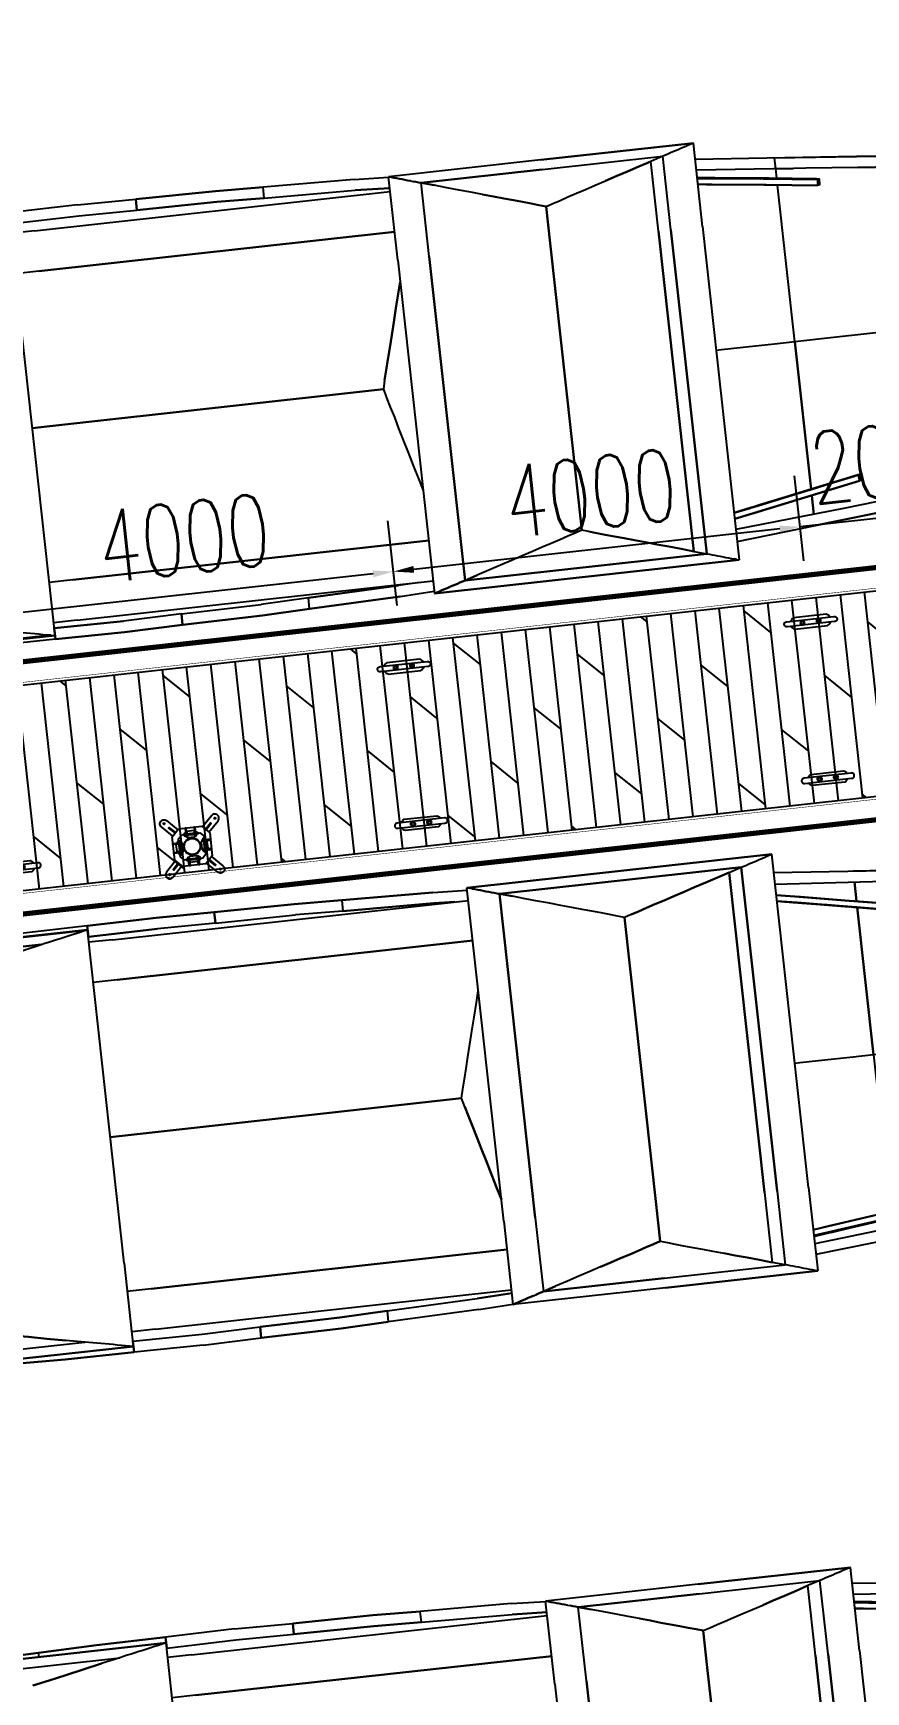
# Model space of a CAD drawing. Header units: millimetres. Extents: x -1003406 to 3312184, y 81337 to 716393.
# Drawn here: x 1415038 to 1423179, y 447846 to 464052 of the extents above; entities that cross this region are included whole.
import ezdxf

# ---------------------------------------------------------------- set-up
doc = ezdxf.new("R2010")
doc.units = ezdxf.units.MM
doc.header["$LTSCALE"] = 10
doc.linetypes.add('ACAD_ISO03W100', pattern=[30, 12, -18])
doc.layers.get('0').update_dxf_attribs({"linetype": 'CONTINUOUS'})
doc.layers.get('Defpoints').update_dxf_attribs({"linetype": 'CONTINUOUS'})
for name, color, linetype in [('W- bollard系船栓', 4, 'CONTINUOUS'), ('W-_ANTICOLLISION防撞措施', 192, 'CONTINUOUS'), ('W-ancillary measures附属措施', 1, 'CONTINUOUS'), ('W-bridge approach引桥', 4, 'CONTINUOUS'), ('W-FLOAT_BOWL浮筒', 253, 'CONTINUOUS'), ('W-MOUNTING固定方式', 5, 'CONTINUOUS'), ('W-STEEL_FRAME钢架', 3, 'CONTINUOUS'), ('W-WOOD_FLOOR木地板', 30, 'CONTINUOUS'), ('配筋率', 61, 'CONTINUOUS')]:
    doc.layers.add(name, color=color, linetype=linetype)
doc.styles.add('STANDARD_T3', font='simplex.shx', dxfattribs={"width": 0.7, "bigfont": 'gbcbig.shx'})
doc.dimstyles.new('W&&200', dxfattribs={"dimtxt": 700, "dimasz": 200, "dimexe": 500, "dimexo": 600, "dimgap": 200, "dimtad": 1, "dimdec": 0, "dimzin": 0, "dimdsep": 46, "dimtxsty": 'STANDARD_T3', "dimcen": 0.09, "dimclrd": 1, "dimclre": 1, "dimclrt": 7, "dimazin": 2, "dimtfac": 1, "dimtdec": 0, "dimtix": 1, "dimtmove": 2, "dimatfit": 3, "dimfxl": 100, "dimtolj": 1, "dimtzin": 0, "dimarcsym": 0})

# ---------------------------------------------------------------- blocks, each defined once
blk = doc.blocks.new('$matou$00000081')
at = {"elevation": 0}
for points in [[(115.4, -12.5, 1.151757), (115.4, 12.5), (-115.4, 12.5, 1.151757), (-115.4, -12.5), (115.4, -12.5)], [(-96.2, 12.5, -0.182727), (-79.9, 27.6), (80.9, 27.6, -0.182727), (97.2, 12.5)], [(97.2, -12.5, -0.182727), (80.9, -27.6), (-79.9, -27.6, -0.182727), (-96.2, -12.5, -0.127039)]]:
    blk.add_lwpolyline(points, format="xyb", dxfattribs=at)
for centre, radius in [((-39.5, 0, 0), 10.9), ((-39.5, 0, 0), 7.27), ((40.5, 0, 0), 10.9), ((40.5, 0, 0), 7.27)]:
    blk.add_circle(centre, radius)
blk = doc.blocks.new('*U392')
at = {"layer": 'W- bollard系船栓', "xscale": 2, "yscale": -2, "rotation": 180}
blk.add_blockref('$matou$00000081', (0, 0, 0), dxfattribs=at)
blk = doc.blocks.new('*U393')
at = {"layer": 'W- bollard系船栓', "color": 0, "linetype": 'ByBlock', "lineweight": -2, "transparency": 16777216}
for p in [(8000, 0), (12000, 0)]:
    blk.add_blockref('*U392', p, dxfattribs=at)
blk = doc.blocks.new('A$C3f3ab1c7')
h = blk.add_hatch(color=256)
h.dxf.hatch_style = 1
edge = h.paths.add_edge_path(flags=17)
edge.add_arc((290, 290), 82.5, 0, 360)
edge = h.paths.add_edge_path(flags=0)
edge.add_arc((290, 290), 78.5, 0, 360)
edge = h.paths.add_edge_path(flags=17)
edge.add_arc((290, 290), 82.5, 0, 360)
edge = h.paths.add_edge_path(flags=0)
edge.add_arc((290, 290), 78.5, 0, 360)
edge = h.paths.add_edge_path(flags=17)
edge.add_arc((290, 290), 82.5, 0, 360)
edge = h.paths.add_edge_path(flags=0)
edge.add_arc((290, 290), 78.5, 0, 360)
edge = h.paths.add_edge_path(flags=17)
edge.add_arc((290, 290), 82.5, 0, 360)
edge = h.paths.add_edge_path(flags=0)
edge.add_arc((290, 290), 78.5, 0, 360)
for p, q in [((174, 356), (160, 356)), ((161, 354), (161, 347)), ((168, 343), (165, 347)), ((170, 343), (167, 347)), ((172, 347), (172, 354)), ((224, 406), (224, 420)), ((226, 418), (233, 418)), ((233, 407), (226, 407)), ((237, 412), (233, 415)), ((237, 410), (233, 413)), ((343, 412), (347, 415)), ((343, 410), (347, 413)), ((354, 418), (347, 418)), ((347, 407), (354, 407)), ((406, 356), (420, 356)), ((407, 347), (407, 354)), ((410, 343), (413, 347)), ((412, 343), (415, 347)), ((418, 354), (418, 347)), ((161, 226), (161, 233)), ((168, 237), (165, 233)), ((170, 237), (167, 233)), ((172, 233), (172, 226)), ((224, 174), (224, 160)), ((233, 172), (226, 172)), ((237, 170), (233, 167)), ((237, 168), (233, 165)), ((343, 170), (347, 167)), ((343, 168), (347, 165)), ((347, 172), (354, 172)), ((407, 233), (407, 226)), ((410, 237), (413, 233)), ((412, 237), (415, 233)), ((418, 226), (418, 233)), ((226, 161), (233, 161)), ((354, 161), (347, 161))]:
    blk.add_line(p, q)
at = {"color": 6, "linetype": 'ACAD_ISO03W100'}
for p, q in [((161, 340), (161, 240)), ((173, 340), (173, 240)), ((240, 418), (340, 418)), ((240, 406), (340, 406)), ((406, 340), (406, 240)), ((418, 340), (418, 240)), ((240, 173), (340, 173)), ((240, 161), (340, 161))]:
    blk.add_line(p, q, dxfattribs=at)
at = {"color": 2}
for p, q in [((167, 330), (167, 340)), ((250, 412), (240, 412)), ((340, 412), (330, 412)), ((412, 330), (412, 340)), ((167, 240), (167, 250)), ((250, 167), (240, 167)), ((340, 167), (330, 167)), ((412, 240), (412, 250))]:
    blk.add_line(p, q, dxfattribs=at)
at = {"color": 4}
for p, q in [((356, 419), (359, 419)), ((356, 413), (360, 413)), ((359, 407), (356, 407)), ((161, 224), (161, 221)), ((167, 224), (167, 220)), ((173, 221), (173, 224)), ((359, 173), (356, 173)), ((356, 167), (360, 167)), ((407, 221), (407, 224)), ((413, 224), (413, 220)), ((419, 224), (419, 221)), ((356, 161), (359, 161))]:
    blk.add_line(p, q, dxfattribs=at)
for points in [[(176, 475), (404, 475), (475, 404), (475, 176), (404, 105), (176, 105), (105, 176), (105, 404)], [(105, 340), (191, 340), (191, 330), (105, 330)], [(175, 356), (172, 356), (161, 356), (158, 356)], [(201, 415), (379, 415), (415, 379), (415, 201), (379, 165), (201, 165), (165, 201), (165, 379)], [(224, 404), (224, 407), (224, 418), (224, 421)], [(240, 475), (240, 389), (250, 389), (250, 475)], [(330, 475), (330, 389), (340, 389), (340, 475)], [(356, 404), (356, 407), (356, 418), (356, 421)], [(360, 408), (358, 406), (358, 420), (360, 418)], [(475, 340), (389, 340), (389, 330), (475, 330)], [(404, 356), (407, 356), (418, 356), (421, 356)], [(105, 250), (191, 250), (191, 240), (105, 240)], [(175, 224), (172, 224), (161, 224), (158, 224)], [(172, 220), (174, 222), (160, 222), (162, 220)], [(224, 175), (224, 172), (224, 161), (224, 158)], [(240, 105), (240, 191), (250, 191), (250, 105)], [(330, 105), (330, 191), (340, 191), (340, 105)], [(356, 175), (356, 172), (356, 161), (356, 158)], [(360, 172), (358, 174), (358, 160), (360, 162)], [(475, 250), (389, 250), (389, 240), (475, 240)], [(404, 224), (407, 224), (418, 224), (421, 224)], [(408, 220), (406, 222), (420, 222), (418, 220)]]:
    blk.add_lwpolyline(points, close=True)
for points in [[(137, 257), (137, 322, -0.414214), (142, 327), (192, 327, -0.414214), (197, 322), (197, 257, -0.414214), (192, 252), (142, 252, -0.414214)], [(178, 354), (178, 347), (177, 347), (177, 343), (156, 343), (156, 347), (177, 347), (155, 347), (155, 354, -0.666667), (161, 354, -0.363636), (172, 354, -0.666667)], [(226, 401), (233, 401), (233, 402), (237, 402), (237, 423), (233, 423), (233, 402), (233, 424), (226, 424, 0.666667), (226, 418, 0.363636), (226, 407, 0.666667)], [(322, 442), (257, 442, 0.414214), (252, 437), (252, 387, 0.414214), (257, 382), (322, 382, 0.414214), (327, 387), (327, 437, 0.414214)], [(354, 401), (347, 401), (347, 402), (343, 402), (343, 423), (347, 423), (347, 402), (347, 424), (354, 424, -0.666667), (354, 418, -0.363636), (354, 407, -0.666667)], [(442, 257), (442, 322, 0.414214), (437, 327), (387, 327, 0.414214), (382, 322), (382, 257, 0.414214), (387, 252), (437, 252, 0.414214)], [(401, 354), (401, 347), (402, 347), (402, 343), (423, 343), (423, 347), (402, 347), (424, 347), (424, 354, 0.666667), (418, 354, 0.363636), (407, 354, 0.666667)], [(178, 226), (178, 233), (177, 233), (177, 237), (156, 237), (156, 233), (177, 233), (155, 233), (155, 226, 0.666667), (161, 226, 0.363636), (172, 226, 0.666667)], [(226, 178), (233, 178), (233, 177), (237, 177), (237, 156), (233, 156), (233, 177), (233, 155), (226, 155, -0.666667), (226, 161, -0.363636), (226, 172, -0.666667)], [(322, 137), (257, 137, -0.414214), (252, 142), (252, 192, -0.414214), (257, 197), (322, 197, -0.414214), (327, 192), (327, 142, -0.414214)], [(354, 178), (347, 178), (347, 177), (343, 177), (343, 156), (347, 156), (347, 177), (347, 155), (354, 155, 0.666667), (354, 161, 0.363636), (354, 172, 0.666667)], [(401, 226), (401, 233), (402, 233), (402, 237), (423, 237), (423, 233), (402, 233), (424, 233), (424, 226, -0.666667), (418, 226, -0.363636), (407, 226, -0.666667)]]:
    blk.add_lwpolyline(points, format="xyb", close=True)
for points in [[(153, 343), (181, 343), (181, 340), (153, 340), (153, 343), (154, 343)], [(237, 426), (237, 398), (240, 398), (240, 426), (237, 426), (237, 425)], [(343, 426), (343, 398), (340, 398), (340, 426), (343, 426), (343, 425)], [(358, 406), (356, 406), (356, 420), (358, 420)], [(426, 343), (398, 343), (398, 340), (426, 340), (426, 343), (425, 343)], [(153, 237), (181, 237), (181, 240), (153, 240), (153, 237), (154, 237)], [(174, 222), (174, 224), (160, 224), (160, 222)], [(237, 153), (237, 181), (240, 181), (240, 153), (237, 153), (237, 154)], [(343, 153), (343, 181), (340, 181), (340, 153), (343, 153), (343, 154)], [(358, 174), (356, 174), (356, 160), (358, 160)], [(426, 237), (398, 237), (398, 240), (426, 240), (426, 237), (425, 237)], [(406, 222), (406, 224), (420, 224), (420, 222)]]:
    blk.add_lwpolyline(points)
at = {"layer": 'W-ancillary measures附属措施'}
for radius in [82.5, 82.5, 82.5, 82.5, 78.5, 78.5, 78.5, 78.5]:
    blk.add_circle((290, 290), radius, dxfattribs=at)
at = {"layer": 'W-MOUNTING固定方式', "color": 6}
for points in [[(112, 411), (12, 512, -0.414214), (12, 568), (12, 568, -0.414214), (68, 568), (169, 468)], [(468, 411), (568, 512, 0.414214), (568, 568), (568, 568, 0.414214), (512, 568), (411, 468)], [(112, 169), (12, 68, 0.414214), (12, 12), (12, 12, 0.414214), (68, 12), (169, 112)], [(468, 169), (568, 68, -0.414214), (568, 12), (568, 12, -0.414214), (512, 12), (411, 112)]]:
    blk.add_lwpolyline(points, format="xyb", dxfattribs=at)
for points in [[(144, 443), (87, 500), (80, 493), (137, 436)], [(436, 443), (493, 500), (500, 493), (443, 436)], [(144, 137), (87, 80), (80, 87), (137, 144)], [(436, 137), (493, 80), (500, 87), (443, 144)]]:
    blk.add_lwpolyline(points, dxfattribs=at)
at = {"layer": 'W-MOUNTING固定方式', "color": 5}
for centre in [(40, 540), (540, 540), (40, 40), (540, 40)]:
    blk.add_circle(centre, 7, dxfattribs=at)
blk = doc.blocks.new('*D905')
at = {"layer": 'Defpoints', "color": 0, "transparency": 16777216}
for p in [(1422537, 459230), (1424602, 458751), (1422639, 458302)]:
    blk.add_point(p, dxfattribs=at)
at = {"layer": 'W-bridge approach引桥', "color": 1, "lineweight": -2, "transparency": 16777216}
for p, q in [((1424536, 459347), (1424470, 459947)), ((1422573, 458898), (1422482, 459727)), ((1424525, 459450), (1422537, 459230)), ((1424723, 459472), (1424922, 459494)), ((1422338, 459208), (1422139, 459186))]:
    blk.add_line(p, q, dxfattribs=at)
at = {"layer": 'W-bridge approach引桥', "color": 1, "transparency": 16777216}
for points in [[(1424720, 459505), (1424727, 459438), (1424525, 459450)], [(1422334, 459241), (1422342, 459175), (1422537, 459230)]]:
    blk.add_solid(points, dxfattribs=at)
at = {"layer": 'W-bridge approach引桥', "color": 7, "transparency": 16777216, "insert": (1423470, 459887), "char_height": 700, "attachment_point": 5, "rotation": 6.2974, "style": 'STANDARD_T3'}
blk.add_mtext('\\A1;2000', dxfattribs=at)
blk = doc.blocks.new('*D906')
at = {"layer": 'Defpoints', "color": 0, "transparency": 16777216}
for p in [(1418561, 458792), (1422639, 458302), (1418663, 457863)]:
    blk.add_point(p, dxfattribs=at)
at = {"layer": 'W-bridge approach引桥', "color": 1, "lineweight": -2, "transparency": 16777216}
for p, q in [((1422573, 458898), (1422482, 459727)), ((1418597, 458460), (1418506, 459288)), ((1422338, 459208), (1418760, 458813))]:
    blk.add_line(p, q, dxfattribs=at)
at = {"layer": 'W-bridge approach引桥', "color": 1, "transparency": 16777216}
for points in [[(1422334, 459241), (1422342, 459175), (1422537, 459230)], [(1418756, 458847), (1418763, 458780), (1418561, 458792)]]:
    blk.add_solid(points, dxfattribs=at)
at = {"layer": 'W-bridge approach引桥', "color": 7, "transparency": 16777216, "insert": (1420488, 459558), "char_height": 700, "attachment_point": 5, "rotation": 6.2974, "style": 'STANDARD_T3'}
blk.add_mtext('\\A1;4000', dxfattribs=at)
blk = doc.blocks.new('*D907')
at = {"layer": 'Defpoints', "color": 0, "transparency": 16777216}
for p in [(1414585, 458353), (1418663, 457863), (1414687, 457424)]:
    blk.add_point(p, dxfattribs=at)
at = {"layer": 'W-bridge approach引桥', "color": 1, "lineweight": -2, "transparency": 16777216}
for p, q in [((1418597, 458460), (1418506, 459288)), ((1414622, 458021), (1414530, 458850)), ((1418362, 458770), (1414784, 458375))]:
    blk.add_line(p, q, dxfattribs=at)
at = {"layer": 'W-bridge approach引桥', "color": 1, "transparency": 16777216}
for points in [[(1418358, 458803), (1418366, 458736), (1418561, 458792)], [(1414780, 458408), (1414787, 458342), (1414585, 458353)]]:
    blk.add_solid(points, dxfattribs=at)
at = {"layer": 'W-bridge approach引桥', "color": 7, "transparency": 16777216, "insert": (1416513, 459119), "char_height": 700, "attachment_point": 5, "rotation": 6.2974, "style": 'STANDARD_T3'}
blk.add_mtext('\\A1;4000', dxfattribs=at)
blk = doc.blocks.new('*U396')
at = {"layer": 'W- bollard系船栓', "xscale": 2, "yscale": -2, "rotation": 180}
blk.add_blockref('$matou$00000081', (0, 0, 0), dxfattribs=at)
blk = doc.blocks.new('*U397')
at = {"layer": 'W- bollard系船栓', "color": 0, "linetype": 'ByBlock', "lineweight": -2, "transparency": 16777216}
for p in [(4000, 0), (8000, 0), (12000, 0)]:
    blk.add_blockref('*U396', p, dxfattribs=at)
blk = doc.blocks.new('$matou$00000062')
at = {"color": 0, "linetype": 'Continuous'}
for p, q in [((1862, 5596), (1862, 1219)), ((1862, 1219), (1862, 5596)), ((1855, 1256), (1855, 5560)), ((1777, 5144), (1777, 1672)), ((1777, 1672), (1777, 5144)), ((1777, 5144), (1777, 1672)), ((-1844, 3408), (-1844, 1219)), ((-1844, 1219), (-1844, 3408)), ((-1759, 3408), (-1759, 1672)), ((-1759, 3408), (-1759, 1672)), ((-1759, 3408), (-1759, 1672)), ((-1874, 2799), (-1881, 2435)), ((-1881, 2435), (-1874, 2799)), ((-1598, 2523), (-1628, 2365)), ((-1628, 2365), (-1598, 2523)), ((-1893, 1878), (-1881, 2435)), ((-1881, 2435), (-1893, 1878)), ((-1844, 2435), (-1881, 2435)), ((-1844, 2435), (-1881, 2435)), ((-1659, 2199), (-1628, 2365)), ((-1628, 2365), (-1659, 2199)), ((-1692, 2029), (-1659, 2199)), ((-1659, 2199), (-1692, 2029)), ((-1692, 2029), (-1725, 1852)), ((-1725, 1852), (-1692, 2029)), ((-1895, 1217), (-1893, 1878)), ((-1893, 1878), (-1895, 1217)), ((-1759, 1672), (-1725, 1852)), ((-1759, 1672), (-1725, 1852)), ((1743, 1852), (1777, 1672)), ((1743, 1852), (1777, 1672)), ((1895, 1217), (1893, 1878)), ((1895, 1217), (1893, 1878)), ((-1773, 1598), (-1766, 1635)), ((-1773, 1598), (-1766, 1635)), ((-1766, 1635), (-1759, 1672)), ((-1766, 1635), (-1759, 1672)), ((1777, 1672), (1784, 1635)), ((1777, 1672), (1784, 1635)), ((1784, 1635), (1791, 1598)), ((1784, 1635), (1791, 1598)), ((-1801, 1446), (-1794, 1484)), ((-1801, 1446), (-1794, 1484)), ((-1794, 1484), (-1787, 1522)), ((-1794, 1484), (-1787, 1522)), ((-1787, 1522), (-1780, 1560)), ((-1787, 1522), (-1780, 1560)), ((-1780, 1560), (-1773, 1598)), ((-1780, 1560), (-1773, 1598)), ((1791, 1598), (1798, 1560)), ((1791, 1598), (1798, 1560)), ((1798, 1560), (1805, 1522)), ((1798, 1560), (1805, 1522)), ((1805, 1522), (1812, 1484)), ((1805, 1522), (1812, 1484)), ((1812, 1484), (1819, 1446)), ((1812, 1484), (1819, 1446)), ((-1830, 1293), (-1823, 1331)), ((-1830, 1293), (-1823, 1331)), ((-1823, 1331), (-1816, 1369)), ((-1823, 1331), (-1816, 1369)), ((-1816, 1369), (-1809, 1407)), ((-1816, 1369), (-1809, 1407)), ((-1809, 1407), (-1801, 1446)), ((-1809, 1407), (-1801, 1446)), ((1819, 1446), (1827, 1407)), ((1819, 1446), (1827, 1407)), ((1827, 1407), (1834, 1369)), ((1827, 1407), (1834, 1369)), ((1834, 1369), (1841, 1331)), ((1834, 1369), (1841, 1331)), ((1841, 1331), (1848, 1293)), ((1841, 1331), (1848, 1293)), ((-1900, 556), (-1895, 1217)), ((-1900, 556), (-1895, 1217)), ((-1895, 1217), (-1798, 1217)), ((-1798, 1217), (-1895, 1217)), ((-1844, 1219), (-1837, 1256)), ((-1844, 1219), (-1837, 1256)), ((-1104, 1219), (-1844, 1219)), ((-1104, 1219), (-1844, 1219)), ((-1837, 1256), (-1830, 1293)), ((-1837, 1256), (-1830, 1293)), ((-1798, 1217), (-1803, 556)), ((-1798, 1217), (-1803, 556)), ((-1798, 1219), (-1798, 1217)), ((-1798, 1219), (-1798, 1217)), ((-1714, 991), (-1714, 1219)), ((-1714, 991), (-1714, 1219)), ((-1355, 991), (-1355, 1219)), ((-1355, 991), (-1355, 1219)), ((-1355, 991), (-1355, 1219)), ((-1104, 1219), (1862, 1219)), ((-1104, 1219), (1862, 1219)), ((18, 991), (18, 1219)), ((18, 1219), (18, 991)), ((1392, 991), (1392, 1219)), ((1392, 991), (1392, 1219)), ((1392, 991), (1392, 1219)), ((1750, 991), (1750, 1219)), ((1750, 991), (1750, 1219)), ((1798, 1217), (1798, 1219)), ((1798, 1217), (1798, 1219)), ((1803, 556), (1798, 1217)), ((1798, 1217), (1895, 1217)), ((1895, 1217), (1798, 1217)), ((1798, 1217), (1803, 556)), ((1848, 1293), (1855, 1256)), ((1855, 1256), (1848, 1293)), ((1855, 1256), (1862, 1219)), ((1855, 1256), (1862, 1219)), ((1895, 1217), (1900, 556)), ((1900, 556), (1895, 1217)), ((-1714, 991), (-1714, -2415)), ((-1714, 991), (-1714, -2415)), ((-1355, 991), (-1355, -2415)), ((-1355, 991), (-1355, -2415)), ((-1355, -2415), (-1355, 991)), ((18, -2144), (18, 991)), ((18, 991), (18, -2144)), ((1392, 991), (1392, -2415)), ((1392, -2415), (1392, 991)), ((1392, 991), (1392, -2415)), ((1750, 991), (1750, -2415)), ((1750, 991), (1750, -2415)), ((-1900, 556), (-1893, 0)), ((-1900, 556), (-1893, 0)), ((-1803, 556), (-1796, 0)), ((-1803, 556), (-1796, 0)), ((1796, 0), (1803, 556)), ((1796, 0), (1803, 556)), ((1893, 0), (1900, 556)), ((1900, 556), (1893, 0)), ((-1796, 0), (-1893, 0)), ((-1887, -765), (-1893, 0)), ((-1893, 0), (-1887, -765)), ((-1893, 0), (-1796, 0)), ((-1796, 0), (-1790, -764)), ((-1790, -764), (-1796, 0)), ((1796, 0), (1790, -764)), ((1796, 0), (1790, -764)), ((1796, 0), (1893, 0)), ((1893, 0), (1796, 0)), ((1893, 0), (1887, -765)), ((1887, -765), (1893, 0)), ((-1887, -765), (-1875, -1218)), ((-1875, -1218), (-1887, -765)), ((-1785, -764), (-1790, -764)), ((-1790, -764), (-1778, -1218)), ((-1790, -764), (-1785, -764)), ((-1778, -1218), (-1790, -764)), ((1778, -1218), (1790, -764)), ((1778, -1218), (1790, -764)), ((1875, -1218), (1887, -765)), ((1887, -765), (1875, -1218)), ((-1778, -1218), (-1875, -1218)), ((-1778, -1218), (-1875, -1218)), ((-1855, -2086), (-1875, -1218)), ((-1855, -2086), (-1875, -1218)), ((-1778, -1218), (-1758, -2084)), ((-1778, -1218), (-1758, -2084)), ((1758, -2084), (1778, -1218)), ((1778, -1218), (1758, -2084)), ((1875, -1218), (1778, -1218)), ((1875, -1218), (1778, -1218)), ((1875, -1218), (1855, -2086)), ((1855, -2086), (1875, -1218)), ((-1855, -2086), (-1841, -2415)), ((-1855, -2086), (-1841, -2415)), ((-1744, -2415), (-1758, -2084)), ((-1758, -2084), (-1744, -2415)), ((-239, -2219), (-146, -2191)), ((-146, -2191), (-239, -2219)), ((-146, -2191), (-60, -2166)), ((-60, -2166), (-146, -2191)), ((-60, -2166), (18, -2144)), ((-60, -2166), (18, -2144)), ((18, -2146), (18, -2141)), ((18, -2144), (96, -2166)), ((18, -2144), (96, -2166)), ((96, -2166), (182, -2191)), ((96, -2166), (182, -2191)), ((182, -2191), (275, -2219)), ((182, -2191), (275, -2219)), ((1758, -2084), (1750, -2084)), ((1750, -2284), (1758, -2084)), ((1758, -2084), (1750, -2084)), ((1750, -2284), (1758, -2084)), ((1855, -2086), (1841, -2415)), ((1855, -2086), (1841, -2415)), ((-682, -2348), (-562, -2313)), ((-562, -2313), (-682, -2348)), ((-562, -2313), (-448, -2280)), ((-448, -2280), (-562, -2313)), ((-448, -2280), (-340, -2248)), ((-340, -2248), (-448, -2280)), ((-340, -2248), (-239, -2219)), ((-239, -2219), (-340, -2248)), ((275, -2219), (376, -2248)), ((275, -2219), (376, -2248)), ((376, -2248), (484, -2280)), ((376, -2248), (484, -2280)), ((484, -2280), (598, -2313)), ((484, -2280), (598, -2313)), ((598, -2313), (718, -2348)), ((598, -2313), (718, -2348)), ((-1844, -3874), (-1844, -2415)), ((-1844, -3874), (-1844, -2415)), ((-1844, -2415), (-1837, -2439)), ((-1837, -2439), (-1844, -2415)), ((-1104, -2415), (-1844, -2415)), ((-1104, -2415), (-1844, -2415)), ((-1837, -2439), (-1830, -2464)), ((-1830, -2464), (-1837, -2439)), ((-1830, -2464), (-1823, -2489)), ((-1823, -2489), (-1830, -2464)), ((-1823, -2489), (-1816, -2515)), ((-1816, -2515), (-1823, -2489)), ((-1104, -2415), (1862, -2415)), ((-1104, -2415), (1862, -2415)), ((-910, -2415), (-807, -2385)), ((-807, -2385), (-910, -2415)), ((-807, -2385), (-682, -2348)), ((-682, -2348), (-807, -2385)), ((718, -2348), (844, -2385)), ((718, -2348), (844, -2385)), ((844, -2385), (946, -2415)), ((844, -2385), (946, -2415)), ((1841, -2489), (1834, -2515)), ((1834, -2515), (1841, -2489)), ((1848, -2464), (1841, -2489)), ((1841, -2489), (1848, -2464)), ((1848, -2464), (1855, -2439)), ((1848, -2464), (1855, -2439)), ((1862, -2415), (1855, -2439)), ((1855, -2439), (1862, -2415)), ((1862, -2415), (1862, -5333)), ((1862, -5333), (1862, -2415)), ((-1816, -2515), (-1809, -2540)), ((-1809, -2540), (-1816, -2515)), ((-1809, -2540), (-1801, -2566)), ((-1801, -2566), (-1809, -2540)), ((-1801, -2566), (-1794, -2591)), ((-1794, -2591), (-1801, -2566)), ((-1794, -2591), (-1787, -2617)), ((-1787, -2617), (-1794, -2591)), ((-1787, -2617), (-1780, -2642)), ((-1787, -2617), (-1780, -2642)), ((1805, -2617), (1798, -2642)), ((1798, -2642), (1805, -2617)), ((1812, -2591), (1805, -2617)), ((1805, -2617), (1812, -2591)), ((1819, -2566), (1812, -2591)), ((1812, -2591), (1819, -2566)), ((1827, -2540), (1819, -2566)), ((1819, -2566), (1827, -2540)), ((1834, -2515), (1827, -2540)), ((1827, -2540), (1834, -2515)), ((-1780, -2642), (-1773, -2667)), ((-1773, -2667), (-1780, -2642)), ((-1773, -2667), (-1766, -2692)), ((-1766, -2692), (-1773, -2667)), ((-1766, -2692), (-1759, -2717)), ((-1759, -2717), (-1766, -2692)), ((-1759, -3874), (-1759, -2717)), ((-1759, -2717), (-1759, -3874)), ((-1104, -2717), (-1759, -2717)), ((-1104, -2717), (-1759, -2717)), ((-1725, -2837), (-1759, -2717)), ((-1104, -2717), (-1759, -2717)), ((-1759, -2717), (-1725, -2837)), ((-1759, -2717), (-1759, -3874)), ((-1104, -2717), (1777, -2717)), ((1777, -2717), (-1104, -2717)), ((-1104, -2717), (1777, -2717)), ((1777, -2717), (1743, -2837)), ((1743, -2837), (1777, -2717)), ((1784, -2692), (1777, -2717)), ((1777, -2717), (1784, -2692)), ((1777, -2717), (1777, -5031)), ((1777, -5031), (1777, -2717)), ((1777, -2717), (1777, -5031)), ((1791, -2667), (1784, -2692)), ((1784, -2692), (1791, -2667)), ((1798, -2642), (1791, -2667)), ((1791, -2667), (1798, -2642)), ((-1692, -2954), (-1725, -2837)), ((-1692, -2954), (-1725, -2837)), ((1710, -2954), (1743, -2837)), ((1710, -2954), (1743, -2837)), ((-1659, -3068), (-1692, -2954)), ((-1659, -3068), (-1692, -2954)), ((-1628, -3178), (-1659, -3068)), ((-1628, -3178), (-1659, -3068)), ((1646, -3178), (1677, -3068)), ((1646, -3178), (1677, -3068)), ((1677, -3068), (1710, -2954)), ((1677, -3068), (1710, -2954)), ((-1598, -3284), (-1628, -3178)), ((-1598, -3284), (-1628, -3178)), ((1616, -3284), (1646, -3178)), ((1616, -3284), (1646, -3178)), ((-1570, -3386), (-1598, -3284)), ((-1598, -3284), (-1570, -3386)), ((1588, -3386), (1616, -3284)), ((1588, -3386), (1616, -3284)), ((-1542, -3482), (-1570, -3386)), ((-1570, -3386), (-1542, -3482)), ((-1517, -3572), (-1542, -3482)), ((-1542, -3482), (-1517, -3572)), ((1535, -3572), (1560, -3482)), ((1535, -3572), (1560, -3482)), ((1560, -3482), (1588, -3386)), ((1560, -3482), (1588, -3386)), ((-1493, -3657), (-1517, -3572)), ((-1517, -3572), (-1493, -3657)), ((-1470, -3736), (-1493, -3657)), ((-1493, -3657), (-1470, -3736)), ((1488, -3736), (1511, -3657)), ((1488, -3736), (1511, -3657)), ((1511, -3657), (1535, -3572)), ((1511, -3657), (1535, -3572)), ((-1450, -3808), (-1470, -3736)), ((-1470, -3736), (-1450, -3808)), ((-1431, -3874), (-1450, -3808)), ((-1450, -3808), (-1431, -3874)), ((1449, -3874), (1468, -3808)), ((1449, -3874), (1468, -3808)), ((1468, -3808), (1488, -3736)), ((1468, -3808), (1488, -3736)), ((-1844, -3874), (-1844, -5333)), ((-1844, -5333), (-1844, -3874)), ((-1759, -3874), (-1759, -5031)), ((-1759, -3874), (-1759, -5031)), ((-1759, -3874), (-1759, -5031)), ((-1450, -3940), (-1470, -4012)), ((-1450, -3940), (-1470, -4012)), ((-1431, -3874), (-1450, -3940)), ((-1431, -3874), (-1450, -3940)), ((-1104, -3874), (-1431, -3874)), ((-1431, -3874), (-1104, -3874)), ((1449, -3874), (-1104, -3874)), ((-1104, -3874), (1449, -3874)), ((1449, -3878), (1449, -3870)), ((1468, -3940), (1449, -3874)), ((1468, -3940), (1449, -3874)), ((1488, -4012), (1468, -3940)), ((1468, -3940), (1488, -4012)), ((-1493, -4091), (-1517, -4176)), ((-1493, -4091), (-1517, -4176)), ((-1470, -4012), (-1493, -4091)), ((-1470, -4012), (-1493, -4091)), ((1511, -4091), (1488, -4012)), ((1488, -4012), (1511, -4091)), ((1535, -4176), (1511, -4091)), ((1511, -4091), (1535, -4176)), ((-1517, -4176), (-1542, -4266)), ((-1517, -4176), (-1542, -4266)), ((1560, -4266), (1535, -4176)), ((1535, -4176), (1560, -4266)), ((-1570, -4362), (-1598, -4464)), ((-1570, -4362), (-1598, -4464)), ((-1542, -4266), (-1570, -4362)), ((-1542, -4266), (-1570, -4362)), ((1588, -4362), (1560, -4266)), ((1560, -4266), (1588, -4362)), ((1616, -4464), (1588, -4362)), ((1588, -4362), (1616, -4464)), ((-1598, -4464), (-1628, -4569)), ((-1628, -4569), (-1598, -4464)), ((1646, -4569), (1616, -4464)), ((1616, -4464), (1646, -4569)), ((-1692, -4794), (-1659, -4680)), ((-1659, -4680), (-1692, -4794)), ((-1659, -4680), (-1628, -4569)), ((-1628, -4569), (-1659, -4680)), ((1677, -4680), (1646, -4569)), ((1646, -4569), (1677, -4680)), ((1677, -4680), (1710, -4794)), ((1710, -4794), (1677, -4680)), ((-1692, -4794), (-1725, -4911)), ((-1725, -4911), (-1692, -4794)), ((1710, -4794), (1743, -4911)), ((1743, -4911), (1710, -4794)), ((-1759, -5031), (-1725, -4911)), ((-1759, -5031), (-1725, -4911)), ((-1104, -4911), (-1725, -4911)), ((-1104, -4911), (-1725, -4911)), ((-1104, -4911), (1743, -4911)), ((1743, -4911), (-1104, -4911)), ((1743, -4911), (1777, -5031)), ((1743, -4911), (1777, -5031)), ((-1794, -5157), (-1787, -5131)), ((-1794, -5157), (-1787, -5131)), ((-1787, -5131), (-1780, -5106)), ((-1787, -5131), (-1780, -5106)), ((-1780, -5106), (-1773, -5081)), ((-1780, -5106), (-1773, -5081)), ((-1773, -5081), (-1766, -5056)), ((-1773, -5081), (-1766, -5056)), ((-1766, -5056), (-1759, -5031)), ((-1766, -5056), (-1759, -5031)), ((-1104, -5031), (-1759, -5031)), ((-1104, -5031), (-1759, -5031)), ((-1104, -5031), (-1759, -5031)), ((-1104, -5031), (1777, -5031)), ((-1104, -5031), (1777, -5031)), ((1777, -5031), (-1104, -5031)), ((1777, -5031), (1784, -5056)), ((1777, -5031), (1784, -5056)), ((1784, -5056), (1791, -5081)), ((1784, -5056), (1791, -5081)), ((1791, -5081), (1798, -5106)), ((1791, -5081), (1798, -5106)), ((1798, -5106), (1805, -5131)), ((1798, -5106), (1805, -5131)), ((1805, -5131), (1812, -5157)), ((1805, -5131), (1812, -5157)), ((-1830, -5284), (-1823, -5259)), ((-1830, -5284), (-1823, -5259)), ((-1823, -5259), (-1816, -5233)), ((-1823, -5259), (-1816, -5233)), ((-1816, -5233), (-1809, -5208)), ((-1816, -5233), (-1809, -5208)), ((-1809, -5208), (-1801, -5182)), ((-1809, -5208), (-1801, -5182)), ((-1801, -5182), (-1794, -5157)), ((-1801, -5182), (-1794, -5157)), ((1812, -5157), (1819, -5182)), ((1812, -5157), (1819, -5182)), ((1819, -5182), (1827, -5208)), ((1819, -5182), (1827, -5208)), ((1827, -5208), (1834, -5233)), ((1827, -5208), (1834, -5233)), ((1834, -5233), (1841, -5259)), ((1834, -5233), (1841, -5259)), ((1841, -5259), (1848, -5284)), ((1841, -5259), (1848, -5284)), ((-1844, -5333), (-1837, -5308)), ((-1844, -5333), (-1837, -5308)), ((-1104, -5333), (-1844, -5333)), ((-1104, -5333), (-1844, -5333)), ((-1837, -5308), (-1830, -5284)), ((-1837, -5308), (-1830, -5284)), ((-1568, -6862), (-1700, -5333)), ((-1524, -6246), (-1603, -5333)), ((-1538, -5333), (-1526, -5437)), ((-1538, -5333), (-1520, -5489)), ((-1538, -5333), (-1526, -5437)), ((-1494, -5718), (-1537, -5333)), ((-1519, -5501), (-1537, -5333)), ((-1537, -5333), (-1527, -5423)), ((-1527, -5423), (-1537, -5333)), ((-1527, -5423), (-1536, -5333)), ((-1536, -5333), (-1526, -5435)), ((-1526, -5435), (-1536, -5333)), ((-1527, -5423), (-1536, -5333)), ((-1533, -5333), (-1522, -5418)), ((-1533, -5333), (-1524, -5404)), ((-1533, -5333), (-1522, -5418)), ((-1524, -5404), (-1533, -5333)), ((-1532, -5333), (-1524, -5404)), ((-1532, -5333), (-1524, -5404)), ((-1531, -5333), (-1516, -5468)), ((-1405, -6468), (-1531, -5333)), ((-1531, -5333), (-1460, -5974)), ((-1519, -5501), (-1527, -5423)), ((-1526, -5435), (-1522, -5418)), ((-1526, -5435), (-1522, -5418)), ((-1478, -5333), (-1463, -5465)), ((-1478, -5333), (-1469, -5412)), ((-1469, -5412), (-1478, -5333)), ((-1478, -5333), (-1469, -5412)), ((-1463, -5465), (-1469, -5412)), ((-1463, -5465), (-1469, -5412)), ((-1469, -5412), (-1406, -5977)), ((-1104, -5333), (1862, -5333)), ((-1104, -5333), (1862, -5333)), ((0, -5382), (0, -5333)), ((0, -5382), (0, -5333)), ((0, -5709), (0, -5382)), ((0, -5709), (0, -5382)), ((1445, -5333), (1402, -5574)), ((1445, -5333), (1406, -5553)), ((1445, -5333), (1411, -5521)), ((1445, -5333), (1411, -5521)), ((1445, -5333), (1412, -5520)), ((1412, -5520), (1445, -5333)), ((1413, -5515), (1445, -5333)), ((1445, -5333), (1414, -5507)), ((1414, -5507), (1445, -5333)), ((1414, -5507), (1445, -5333)), ((1414, -5507), (1445, -5333)), ((1445, -5333), (1415, -5501)), ((1415, -5504), (1445, -5333)), ((1445, -5333), (1415, -5503)), ((1445, -5333), (1415, -5503)), ((1415, -5501), (1445, -5333)), ((1445, -5333), (1417, -5492)), ((1445, -5333), (1417, -5489)), ((1445, -5333), (1417, -5489)), ((1445, -5333), (1417, -5489)), ((1417, -5489), (1445, -5333)), ((1498, -5333), (1468, -5507)), ((1468, -5507), (1498, -5333)), ((1700, -5333), (1568, -6862)), ((1848, -5284), (1855, -5308)), ((1855, -5308), (1848, -5284)), ((1855, -5308), (1862, -5333)), ((1855, -5308), (1862, -5333)), ((-1527, -5439), (-1526, -5437)), ((-1527, -5439), (-1526, -5437)), ((-1520, -5489), (-1526, -5437)), ((-1520, -5489), (-1521, -5492)), ((-1520, -5489), (-1521, -5492)), ((-1517, -5470), (-1520, -5488)), ((-1517, -5470), (-1520, -5488)), ((-1520, -5488), (-1515, -5487)), ((-1515, -5487), (-1520, -5488)), ((-1520, -5488), (-1494, -5697)), ((-1494, -5697), (-1520, -5488)), ((-1520, -5489), (-1469, -5950)), ((-1520, -5489), (-1469, -5950)), ((-1519, -5501), (-1493, -5710)), ((-1519, -5501), (-1493, -5710)), ((-1470, -5935), (-1519, -5501)), ((-1470, -5935), (-1519, -5501)), ((-1494, -5697), (-1517, -5470)), ((-1517, -5470), (-1494, -5697)), ((-1516, -5468), (-1465, -5929)), ((-1405, -6468), (-1516, -5468)), ((-1465, -5929), (-1516, -5468)), ((-1515, -5483), (-1493, -5709)), ((-1493, -5709), (-1515, -5483)), ((-1515, -5483), (-1458, -5996)), ((-1515, -5483), (-1410, -6430)), ((-1406, -5977), (-1467, -5436)), ((-1352, -6464), (-1463, -5465)), ((1231, -6546), (1406, -5553)), ((1403, -5568), (1314, -6077)), ((1324, -6017), (1411, -5526)), ((1403, -5568), (1327, -5999)), ((1403, -5568), (1327, -5999)), ((1403, -5568), (1364, -5792)), ((1364, -5792), (1403, -5568)), ((1366, -5780), (1406, -5555)), ((1406, -5555), (1366, -5780)), ((1403, -5572), (1366, -5780)), ((1366, -5780), (1403, -5572)), ((1468, -5508), (1378, -6017)), ((1378, -6017), (1465, -5521)), ((1378, -6017), (1458, -5559)), ((1378, -6017), (1458, -5559)), ((1400, -5585), (1414, -5507)), ((1402, -5574), (1411, -5521)), ((1406, -5555), (1403, -5572)), ((1406, -5555), (1403, -5572)), ((1403, -5572), (1403, -5572)), ((1403, -5572), (1403, -5572)), ((1409, -5538), (1415, -5501)), ((1409, -5538), (1415, -5501)), ((1411, -5524), (1411, -5521)), ((1411, -5524), (1411, -5521)), ((1412, -5520), (1415, -5503)), ((1412, -5520), (1415, -5503)), ((1458, -5559), (1468, -5507)), ((1458, -5559), (1468, -5507)), ((-1494, -5697), (-1493, -5710)), ((-1490, -5708), (-1493, -5709)), ((-1467, -5917), (-1493, -5709)), ((-1467, -5917), (-1493, -5709)), ((-1491, -5721), (-1493, -5709)), ((-1470, -5935), (-1493, -5710)), ((-1470, -5935), (-1493, -5710)), ((0, -5892), (0, -5709)), ((0, -5892), (0, -5709)), ((1402, -5574), (1322, -6031)), ((1402, -5574), (1322, -6031)), ((1324, -6015), (1400, -5585)), ((1324, -6017), (1400, -5585)), ((1324, -6017), (1400, -5585)), ((1380, -5699), (1325, -6011)), ((1325, -6011), (1380, -5699)), ((1400, -5585), (1364, -5793)), ((1400, -5585), (1364, -5793)), ((1402, -5574), (1402, -5576)), ((1402, -5574), (1402, -5576)), ((-1491, -5721), (-1465, -5931)), ((-1491, -5721), (-1465, -5931)), ((-1491, -5721), (-1469, -5948)), ((-1469, -5948), (-1491, -5721)), ((1362, -5804), (1322, -6029)), ((1322, -6029), (1362, -5804)), ((1324, -6017), (1364, -5793)), ((1324, -6017), (1364, -5793)), ((1362, -5804), (1325, -6013)), ((1362, -5804), (1325, -6013)), ((1327, -5999), (1364, -5792)), ((1327, -5999), (1364, -5792)), ((1362, -5804), (1364, -5792)), ((1366, -5780), (1364, -5793)), ((1364, -5792), (1364, -5792)), ((-1462, -6014), (-1470, -5935)), ((-1470, -5952), (-1469, -5950)), ((-1469, -5950), (-1470, -5952)), ((-1469, -5948), (-1465, -5931)), ((-1469, -5948), (-1465, -5931)), ((-1469, -5950), (-1409, -6489)), ((-1463, -6002), (-1464, -6004)), ((-1463, -6002), (-1464, -6004)), ((-1463, -6000), (-1459, -5983)), ((-1459, -5983), (-1463, -6000)), ((-1463, -6000), (-1437, -6209)), ((-1463, -6000), (-1458, -6000)), ((-1458, -6000), (-1463, -6000)), ((-1437, -6209), (-1463, -6000)), ((-1462, -5956), (-1459, -5981)), ((-1459, -5981), (-1462, -5956)), ((-1405, -6468), (-1459, -5981)), ((-1459, -5981), (-1405, -6468)), ((-1405, -6468), (-1459, -5981)), ((-1459, -5983), (-1437, -6209)), ((-1437, -6209), (-1459, -5983)), ((-1458, -5996), (-1410, -6430)), ((-1410, -6430), (-1458, -5996)), ((-1435, -6221), (-1458, -5996)), ((-1458, -5996), (-1435, -6221)), ((-1406, -5977), (-1409, -5956)), ((-1409, -5956), (-1406, -5977)), ((-1406, -5977), (-1352, -6464)), ((-1352, -6464), (-1406, -5977)), ((-1352, -6464), (-1406, -5977)), ((-1406, -5977), (-1352, -6464)), ((0, -6085), (0, -5892)), ((0, -6085), (0, -5892)), ((1231, -6546), (1325, -6011)), ((1231, -6546), (1325, -6011)), ((1314, -6077), (1327, -5999)), ((1327, -5999), (1327, -5999)), ((1327, -5999), (1327, -5999)), ((-1635, -6085), (-1568, -6862)), ((-1538, -6085), (-1635, -6085)), ((-1538, -6085), (-1635, -6085)), ((-1454, -6085), (-1538, -6085)), ((-1454, -6085), (-1538, -6085)), ((-1533, -6143), (-1538, -6085)), ((-1538, -6085), (-1524, -6246)), ((-1514, -6371), (-1533, -6143)), ((-1413, -6448), (-1462, -6014)), ((-1462, -6014), (-1436, -6222)), ((-1413, -6448), (-1462, -6014)), ((-1413, -6448), (-1462, -6014)), ((-1413, -6448), (-1462, -6014)), ((-1413, -6448), (-1462, -6014)), ((-1436, -6222), (-1462, -6014)), ((0, -6085), (-1394, -6085)), ((0, -6085), (-1394, -6085)), ((0, -6143), (0, -6085)), ((1312, -6085), (0, -6085)), ((0, -6085), (1312, -6085)), ((0, -6143), (0, -6085)), ((0, -6371), (0, -6143)), ((0, -6371), (0, -6143)), ((1322, -6031), (1227, -6567)), ((1231, -6546), (1316, -6063)), ((1231, -6546), (1316, -6063)), ((1234, -6526), (1310, -6095)), ((1234, -6526), (1310, -6095)), ((1234, -6526), (1310, -6095)), ((1234, -6526), (1310, -6096)), ((1314, -6077), (1238, -6509)), ((1314, -6077), (1238, -6509)), ((1274, -6301), (1314, -6077)), ((1314, -6077), (1274, -6301)), ((1310, -6095), (1274, -6302)), ((1274, -6302), (1310, -6095)), ((1316, -6065), (1276, -6289)), ((1276, -6289), (1316, -6065)), ((1313, -6081), (1276, -6289)), ((1276, -6289), (1313, -6081)), ((1378, -6017), (1283, -6552)), ((1369, -6069), (1283, -6552)), ((1283, -6552), (1369, -6069)), ((1310, -6095), (1324, -6017)), ((1310, -6095), (1324, -6017)), ((1313, -6083), (1312, -6085)), ((1313, -6083), (1312, -6085)), ((1313, -6081), (1316, -6065)), ((1316, -6065), (1313, -6081)), ((1313, -6081), (1313, -6081)), ((1313, -6081), (1313, -6081)), ((1318, -6050), (1316, -6063)), ((1316, -6063), (1318, -6050)), ((1321, -6033), (1322, -6031)), ((1322, -6031), (1321, -6033)), ((1322, -6029), (1325, -6013)), ((1322, -6029), (1325, -6013)), ((1538, -6085), (1366, -6085)), ((1366, -6085), (1538, -6085)), ((1369, -6069), (1378, -6017)), ((1378, -6017), (1369, -6069)), ((1568, -6862), (1635, -6085)), ((-1437, -6209), (-1436, -6222)), ((-1436, -6222), (-1413, -6448)), ((-1413, -6448), (-1436, -6222)), ((-1433, -6221), (-1435, -6221)), ((-1435, -6221), (-1433, -6221)), ((-1435, -6221), (-1410, -6430)), ((-1435, -6221), (-1410, -6430)), ((-1434, -6234), (-1435, -6221)), ((-1433, -6221), (-1435, -6221)), ((-1434, -6234), (-1408, -6443)), ((-1408, -6443), (-1434, -6234)), ((-1434, -6234), (-1412, -6461)), ((-1412, -6461), (-1434, -6234)), ((1274, -6302), (1234, -6526)), ((1234, -6526), (1274, -6302)), ((1274, -6301), (1238, -6509)), ((1274, -6301), (1238, -6509)), ((1272, -6314), (1274, -6301)), ((1276, -6289), (1274, -6302)), ((1274, -6301), (1274, -6301)), ((1274, -6301), (1274, -6301)), ((1274, -6301), (1274, -6301)), ((-1471, -6862), (-1514, -6371)), ((-1412, -6461), (-1408, -6443)), ((-1412, -6461), (-1408, -6443)), ((0, -6862), (0, -6371)), ((0, -6862), (0, -6371)), ((1272, -6314), (1232, -6539)), ((1232, -6539), (1272, -6314)), ((1272, -6314), (1235, -6522)), ((1235, -6522), (1272, -6314)), ((-1409, -6489), (-1405, -6468)), ((-1405, -6468), (-1409, -6489)), ((-1356, -6485), (-1409, -6489)), ((-1356, -6485), (-1409, -6489)), ((-1405, -6468), (-1352, -6464)), ((-1405, -6468), (-1352, -6464)), ((-1356, -6485), (-1352, -6464)), ((-1356, -6485), (-1352, -6464)), ((1227, -6567), (1231, -6546)), ((1231, -6546), (1227, -6567)), ((1280, -6573), (1227, -6567)), ((1280, -6573), (1227, -6567)), ((1231, -6546), (1283, -6552)), ((1231, -6546), (1283, -6552)), ((1232, -6539), (1235, -6522)), ((1232, -6539), (1235, -6522)), ((1280, -6573), (1283, -6552)), ((1280, -6573), (1283, -6552)), ((-1568, -6862), (-1530, -7300)), ((-1530, -7300), (-1568, -6862)), ((-1442, -7197), (-1471, -6862)), ((-1471, -6862), (-1442, -7197)), ((-1442, -7197), (-1471, -6862))]:
    blk.add_line(p, q, dxfattribs=at)
blk.add_lwpolyline([(1471, -6862), (1513, -6371), (1592, -5333)], dxfattribs=at)

msp = doc.modelspace()

# ---------------------------------------------------------------- hatches: boundary and pattern name
at = {"layer": 'W-WOOD_FLOOR木地板'}
h = msp.add_hatch(dxfattribs=at)
h.set_pattern_fill('DOLMIT', color=256, scale=300, angle=96.29735)
h.set_pattern_definition([(96.297353, (10016.07, -273571.6), (-236.685792, -26.119285), []), (141.297353, (10016.1, -273571.6), (-421.13273, -525.6098), [336.7564, -673.512])])
edge = h.paths.add_edge_path()
edge.add_line((1408695.6, 457020.6), (1408917.7, 455007.8))
edge.add_line((1408917.7, 455007.8), (1424821.2, 456762.8))
edge.add_line((1424821.2, 456762.8), (1424601.8, 458750.8))
edge.add_line((1424601.8, 458750.8), (1408698.3, 456995.7))

# ---------------------------------------------------------------- linework, layer by layer
at = {"layer": 'W-_ANTICOLLISION防撞措施', "const_width": 50}
msp.add_lwpolyline([(1406543.9, 477886), (1407317.1, 471104.5), (1423171.2, 472853.9), (1423429, 470518.1), (1407526.3, 468763.2), (1408896.4, 457244), (1424800.7, 458999.1), (1425069.5, 456563.9), (1409166, 454808.8), (1410432.9, 443328.5), (1426336.4, 445083.6), (1426605.1, 442648.3), (1410701.7, 440893.3), (1411568.2, 433041)], dxfattribs=at)
at = {"layer": 'W-FLOAT_BOWL浮筒', "const_width": 5}
msp.add_lwpolyline([(1410234, 443080.2), (1426137.4, 444835.2), (1426356.8, 442847.3), (1410453.3, 441092.3), (1411330.8, 433140.6), (1405367, 432482.4), (1402404.1, 459331.6), (1400624.6, 465123.9), (1398000.2, 470857.6), (1394091.4, 475400.6), (1393970.3, 476497.9), (1406394.9, 477869), (1407162.7, 470911.3), (1423066.1, 472666.3), (1423285.5, 470678.3), (1407382.1, 468923.3), (1408698.3, 456995.7), (1424601.8, 458750.8), (1424821.2, 456762.8), (1408917.7, 455007.8), (1410234, 443080.2)], dxfattribs=at)
at = {"layer": 'W-FLOAT_BOWL浮筒'}
msp.add_lwpolyline([(1410234, 443080.2), (1426137.4, 444835.2), (1426356.8, 442847.3), (1410453.3, 441092.3), (1411330.8, 433140.6), (1405367, 432482.4), (1402404.1, 459331.6), (1400624.6, 465123.9), (1398000.2, 470857.6), (1394091.4, 475400.6), (1393970.3, 476497.9), (1406394.9, 477869), (1408698.3, 456995.7), (1424601.8, 458750.8), (1424821.2, 456762.8), (1408917.7, 455007.8), (1410234, 443080.2)], dxfattribs=at)
at = {"layer": 'W-STEEL_FRAME钢架', "const_width": 5}
msp.add_lwpolyline([(1410256.1, 443107.8), (1426159.5, 444862.8), (1426384.4, 442825.2), (1410480.9, 441070.2), (1411358.4, 433118.4), (1405344.9, 432454.8), (1402379.5, 459326.6), (1400601.2, 465114.9), (1397979, 470843.9), (1394067.4, 475390.2), (1393942.7, 476520), (1406417, 477896.6), (1407184.8, 470938.9), (1423088.2, 472693.9), (1423313.1, 470656.2), (1407409.6, 468901.2), (1408720.4, 457023.3), (1424623.9, 458778.3), (1424848.7, 456740.7), (1408945.3, 454985.7)], close=True, dxfattribs=at)

# ---------------------------------------------------------------- block references
at = {"layer": 'W- bollard系船栓', "rotation": 6.297352635699028}
msp.add_blockref('*U393', (1410711.6, 456985.7), dxfattribs=at)
at = {"layer": 'W- bollard系船栓', "xscale": -1, "rotation": 186.297352635699}
msp.add_blockref('*U397', (1410880.3, 455456.6), dxfattribs=at)
at = {"layer": 'W-FLOAT_BOWL浮筒', "rotation": 6.297352635699028}
msp.add_blockref('A$C3f3ab1c7', (1416337.1, 455786.3), dxfattribs=at)
at = {"layer": '配筋率', "color": 34, "xscale": 1.105263157894737}
for p, yscale, rotation in [((1416270.1, 460351), -1.027397260273972, 276.29735263568), ((1417038.9, 453384.3), 1.027397260273973, 96.29735263570043), ((1417805.8, 446435.5), -1.027397260273972, 276.2973526356976)]:
    msp.add_blockref('$matou$00000062', p, dxfattribs=dict(at, yscale=yscale, rotation=rotation))

# ---------------------------------------------------------------- dimensions: what is measured, and where the dimension line sits
at = {"layer": 'W-bridge approach引桥'}
for base, p1, p2, picture, middle in [((1422536.7, 459230.3), (1424601.8, 458750.8), (1422639.2, 458301.9), '*D905', (1423470.4, 459886.6)), ((1418560.9, 458791.5), (1422639.2, 458301.9), (1418663.3, 457863.2), '*D906', (1420488.5, 459557.6)), ((1414585, 458352.8), (1418663.3, 457863.2), (1414687.4, 457424.4), '*D907', (1416512.6, 459118.8))]:
    dim = msp.add_linear_dim(base=base, p1=p1, p2=p2, angle=6.29735, dimstyle='W&&200', dxfattribs=at)
    dim.commit()
    dim.dimension.update_dxf_attribs({"geometry": picture, "text_midpoint": middle})

doc.saveas('drawing.dxf')
